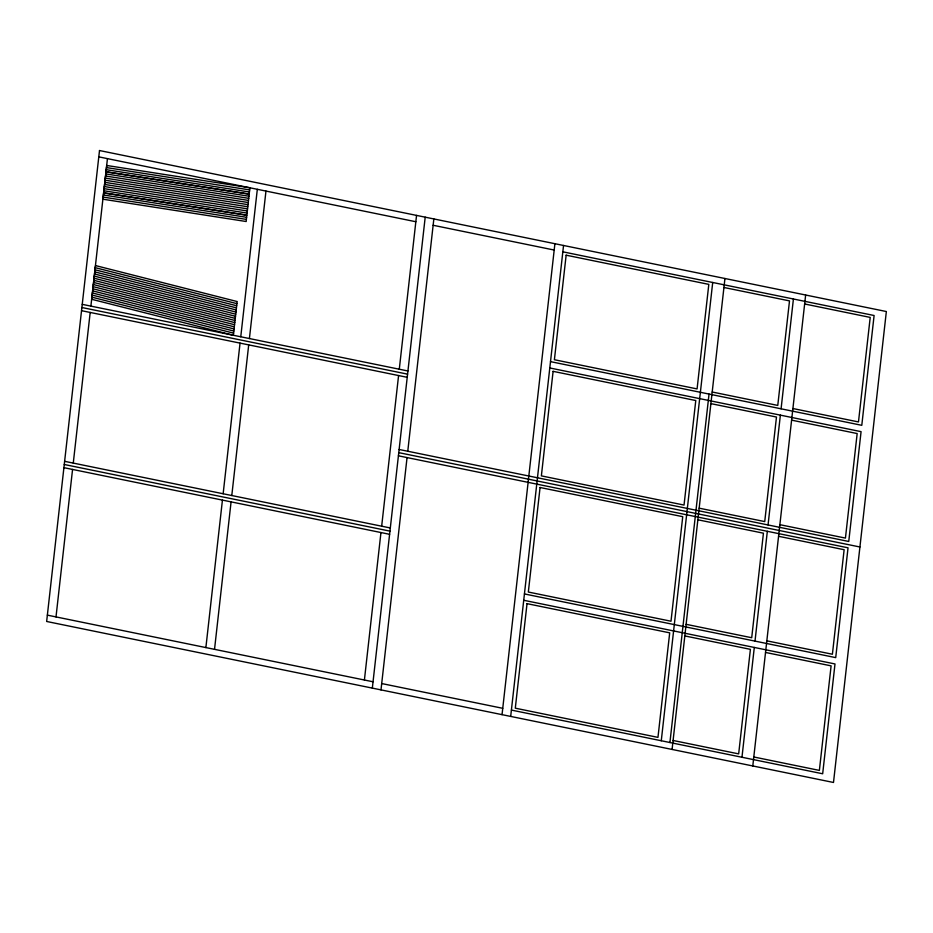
<?xml version="1.0" encoding="UTF-8"?>
<svg xmlns="http://www.w3.org/2000/svg" width="933" height="933" viewBox="0 0 933 933"><rect width="100%" height="100%" fill="white"/><g stroke="black" fill="none" stroke-linecap="round" stroke-linejoin="round"><path stroke-width="1.4" d="M103.318 197.12L103.365 194.974L246.685 217.307L246.732 215.161L103.598 192.863L103.551 195.009M104.029 190.798L104.076 188.653L247.397 210.986L247.443 208.84M104.263 188.688L104.309 186.542L247.63 208.875L247.677 206.729M104.496 186.588L104.543 184.442L247.863 206.764L247.921 204.619M104.741 184.477L104.788 182.332L248.108 204.665L248.155 202.519M104.974 182.367L105.021 180.221L248.341 202.554L248.388 200.408M105.207 180.267L105.254 178.121L248.575 200.443L248.621 198.297M105.441 178.156L105.499 176.01L248.819 198.344L248.866 196.198M105.686 176.045L105.732 173.9L249.053 196.233L249.099 194.087L105.965 171.789L105.919 173.935M106.397 169.724L106.444 167.578L249.764 189.912L249.811 187.766L106.677 165.468L106.63 167.613M246.265 219.372L246.207 221.518L103.085 199.23L103.131 197.085L246.452 219.407L246.499 217.261M246.965 213.051L246.918 215.196L103.796 192.909L103.843 190.764L247.163 213.086L247.21 210.94M249.333 191.976L249.286 194.122L106.152 171.835L106.199 169.689L249.519 192.011L249.566 189.866M56.003 616.911L72.564 469.427M73.275 463.095L90.186 312.45M90.886 306.117L107.447 158.633M205.878 647.572L222.439 500.1M223.15 493.755L240.049 343.111M240.761 336.778L257.321 189.306M214.532 649.345L231.081 501.861M231.792 495.528L248.703 344.883M249.414 338.551L265.963 191.067M364.406 680.005L380.956 532.533M381.667 526.2L398.578 375.544M399.289 369.211L416.55 215.395M372.337 688.111L425.203 217.167M380.991 689.884L407.056 457.578M407.768 451.245L433.845 218.94M502.036 714.655L554.902 243.711M510.689 716.416L563.544 245.472M661.275 740.755L712.707 282.477M669.917 742.516L709.033 394.064M672.087 749.444L724.941 278.5M741.968 757.258L754.296 647.444M755.007 641.111L767.334 531.297M768.046 524.964L780.373 415.138M781.084 408.806L793.412 298.992M752.791 765.958L805.645 295.015M95.399 267.701L94.968 269.777L236.76 305.779L236.329 307.843M95.154 269.812L94.734 271.876L236.516 307.89L236.096 309.954M94.921 271.923L94.501 273.987L236.282 309.989L235.862 312.065M94.688 274.022L94.256 276.098L236.049 312.1L235.617 314.164M94.455 276.133L94.023 278.197L235.804 314.211L235.384 316.275M94.21 278.244L93.79 280.308L235.571 316.31L235.151 318.386M93.976 280.343L93.557 282.419L235.338 318.421L234.906 320.486M93.743 282.454L93.312 284.53L235.104 320.532L234.673 322.596M93.498 284.565L93.078 286.629L234.859 322.631L234.44 324.707M93.265 286.676L92.845 288.74L234.626 324.742L234.206 326.818M93.032 288.775L92.6 290.851L234.393 326.853L233.961 328.917M92.799 290.886L92.367 292.95L234.148 328.964L233.728 331.028M92.554 292.997L92.134 295.061L233.915 331.063L233.495 333.139M92.32 295.096L91.9 297.172L233.682 333.174L233.25 335.239L91.656 299.271L92.087 297.207M236.807 303.633L237.227 301.569L95.633 265.602L95.201 267.666L236.994 303.668L236.562 305.744M98.793 156.861L415.838 221.739M433.134 225.273L554.19 250.044M562.832 251.817L874.104 315.506L861.789 425.32L550.505 361.631M723.938 287.481L789.505 300.892L777.772 405.423L712.206 392.012M804.643 303.983L870.209 317.407L858.477 421.938L792.91 408.526M549.794 367.964L861.077 431.652L848.75 541.467L399.126 449.473M710.899 403.627L776.478 417.039L764.733 521.582L699.167 508.17M791.604 420.142L857.17 433.553L845.438 538.096L779.871 524.673M82.244 304.345L407.931 370.984M81.894 307.517L407.581 374.156M81.533 310.677L407.22 377.317M398.764 452.645L859.923 546.995M398.414 455.805L848.039 547.811L835.711 657.625L524.428 593.936M697.861 519.786L763.439 533.198L751.706 637.729L686.128 624.317M778.565 536.288L844.132 549.712L832.399 654.243L766.833 640.831M64.622 461.322L390.309 527.961M64.272 464.494L389.959 531.134M63.91 467.666L389.597 534.306M523.716 600.269L835 663.958L822.673 773.772L511.401 710.083M684.834 635.933L750.4 649.345L738.668 753.887L673.09 740.475M765.526 652.447L831.105 665.859L819.372 770.401L753.794 756.978M47.361 615.139L373.048 681.778M381.702 683.551L502.747 708.31M99.504 150.528L46.65 621.471L833.496 782.472L886.35 311.529L99.504 150.528M527.028 603.651L515.296 708.182L657.963 737.373L669.696 632.842L527.028 603.651M540.067 487.493L528.335 592.035L671.002 621.226L682.734 516.684L540.067 487.493M553.106 371.346L541.373 475.877L684.041 505.068L695.773 400.537L553.106 371.346M566.144 255.187L554.4 359.73L697.079 388.921L708.812 284.378L566.144 255.187"/></g></svg>
